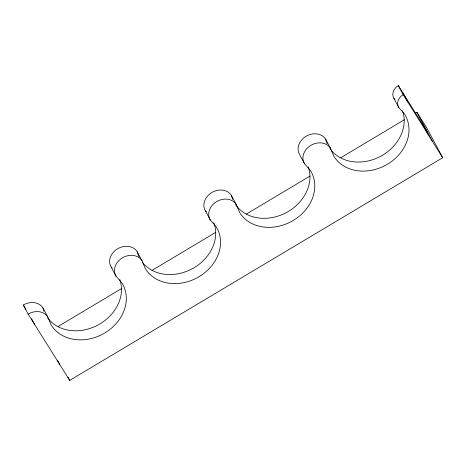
<?xml version="1.0" encoding="UTF-8"?>
<svg xmlns="http://www.w3.org/2000/svg" width="466" height="466" viewBox="0 0 466 466"><rect width="100%" height="100%" fill="white"/><g stroke="black" fill="none" stroke-linecap="round" stroke-linejoin="round"><path stroke-width="0.7" d="M58.285 326.34L121.393 288.67M152.003 270.397L215.735 232.353M246.351 214.08L310.082 176.037M340.698 157.758L404.43 119.721M415.678 113.005L416.924 112.259L426.996 128.325L442.7 157.735L69.69 380.39L28.135 314.101L23.3 305.049A15.128 12.53 -28.1 0 1 42.942 307.921L47.777 316.973L51.26 325.175A41.177 34.094 -28.1 0 0 104.722 332.992A41.177 34.094 -28.1 0 0 121.935 282.99L116.04 276.221L111.211 267.175A15.128 12.53 -28.1 0 1 117.537 248.803A15.128 12.53 -28.1 0 1 137.179 251.675L142.008 260.727L145.497 268.929A41.177 34.094 -28.1 0 0 198.959 276.746A41.177 34.094 -28.1 0 0 216.172 226.738L210.277 219.975L205.442 210.923A15.128 12.53 -28.1 0 1 211.768 192.551A15.128 12.53 -28.1 0 1 231.41 195.423L236.245 204.475L239.728 212.677A41.177 34.094 -28.1 0 0 293.19 220.494A41.177 34.094 -28.1 0 0 310.408 170.486L304.514 163.723L299.679 154.671A15.128 12.53 -28.1 0 1 306.005 136.299A15.128 12.53 -28.1 0 1 325.647 139.177L330.476 148.223L333.965 156.425A41.177 34.094 -28.1 0 0 387.427 164.242A41.177 34.094 -28.1 0 0 404.639 114.24L398.745 107.477L393.916 98.425A10.555 8.738 -28.1 0 1 398.325 85.61L427.8 132.624M398.325 85.61L403.16 94.656L442.7 157.735M23.3 305.049L25.892 309.179M416.924 112.259L432.629 141.676M423.396 125.599L428.225 134.651M402.968 93.019L407.802 102.071M67.984 377.192L69.69 380.39M57.365 360.107L59.619 364.33M31.572 318.692L34.793 324.726M116.04 276.221A15.128 12.53 -28.1 0 1 122.366 257.849A15.128 12.53 -28.1 0 1 142.008 260.727M210.277 219.975A15.128 12.53 -28.1 0 1 216.603 201.603A15.128 12.53 -28.1 0 1 236.245 204.475M398.745 107.477A10.555 8.738 -28.1 0 1 403.16 94.656M119.797 279.501A41.177 34.094 -28.1 0 1 97.714 325.169A41.177 34.094 -28.1 0 1 47.584 317.824M43.979 311.206A41.177 34.094 -28.1 0 1 42.942 307.921M111.211 267.175A41.177 34.094 -28.1 0 1 112.254 268.096M213.789 222.602A41.177 34.094 -28.1 0 1 192.679 268.521A41.177 34.094 -28.1 0 1 142.229 262.125M139.025 256.865A41.177 34.094 -28.1 0 1 137.179 251.675M205.442 210.923A41.177 34.094 -28.1 0 1 206.485 211.844M308.265 167.003A41.177 34.094 -28.1 0 1 285.815 212.863A41.177 34.094 -28.1 0 1 235.65 204.766M232.703 199.355A41.177 34.094 -28.1 0 1 231.41 195.423M402.502 110.751A41.177 34.094 -28.1 0 1 380.052 156.611A41.177 34.094 -28.1 0 1 329.887 148.514M327.208 143.738A41.177 34.094 -28.1 0 1 325.647 139.177M393.916 98.425A41.177 34.094 -28.1 0 1 394.952 99.345M28.135 314.101A15.128 12.53 -28.1 0 1 47.777 316.973M304.514 163.723A15.128 12.53 -28.1 0 1 310.834 145.351A15.128 12.53 -28.1 0 1 330.476 148.223"/></g></svg>
